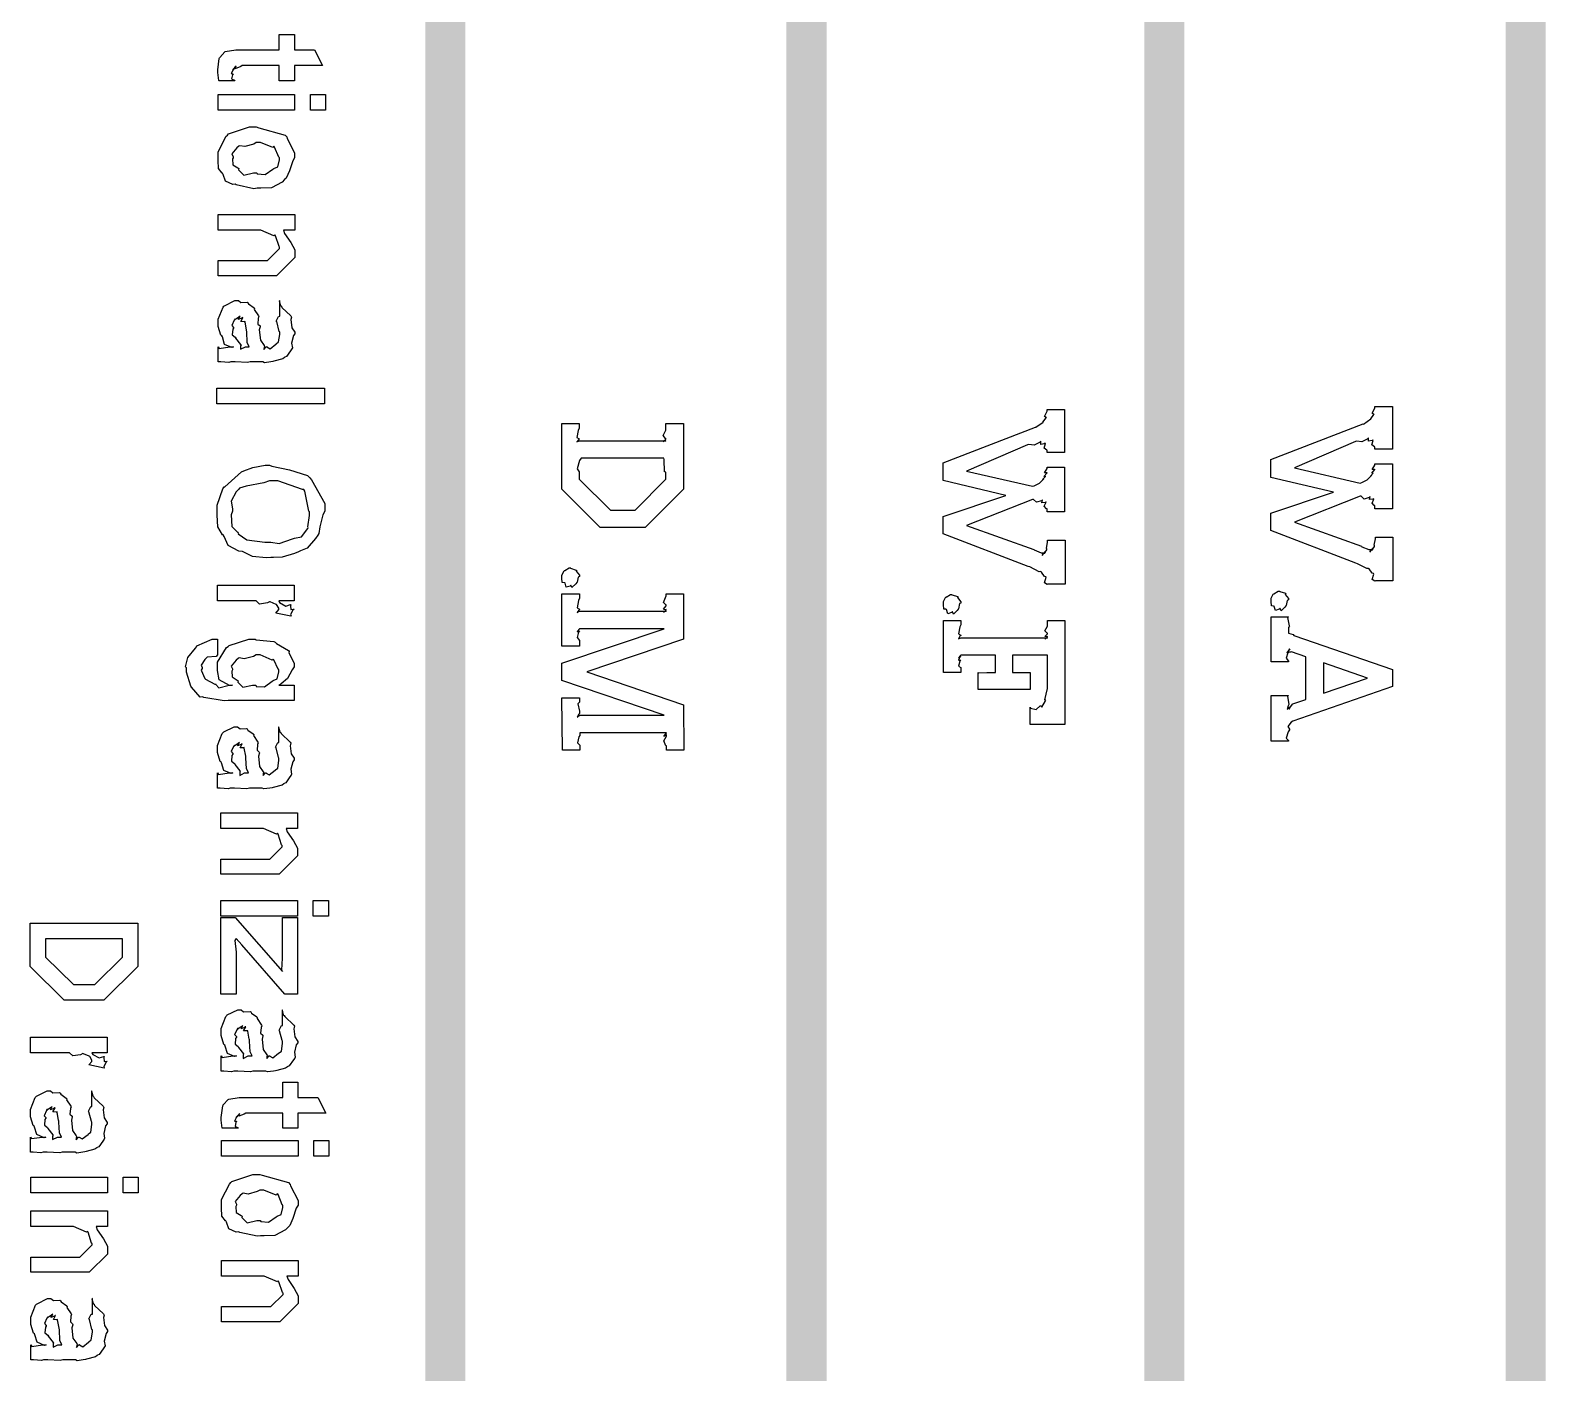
# Model space of a CAD drawing. Extents: x 0.1 to 11.6, y 0.3 to 16.3.
# Drawn here: x 2.942 to 3.697, y 1.949 to 2.618 of the extents above; entities that cross this region are included whole.
import ezdxf

# ---------------------------------------------------------------- set-up
doc = ezdxf.new("R2010")
doc.units = 0
doc.layers.get('0').update_dxf_attribs({"linetype": 'CONTINUOUS'})

msp = doc.modelspace()

# ---------------------------------------------------------------- linework, layer by layer
at = {"color": 0, "const_width": 0.02}
for points in [[(3.14833, 0.518338), (3.14833, 4.17665)], [(3.32835, 0.516656), (3.32835, 4.17665)], [(3.50667, 0.516656), (3.50667, 4.17665)], [(3.68668, 0.516656), (3.68668, 4.17665)]]:
    msp.add_lwpolyline(points, dxfattribs=at)
at = {"color": 0}
for points in [[(3.04351, 2.5925), (3.03569, 2.5925), (3.03554, 2.59261), (3.03504, 2.59663), (3.03504, 2.59793), (3.03504, 2.59793), (3.03575, 2.60368), (3.03592, 2.604), (3.03603, 2.60417), (3.03842, 2.60688), (3.03874, 2.60704), (3.03874, 2.60704), (3.04394, 2.60792), (3.04568, 2.60792), (3.06565, 2.60792), (3.06565, 2.6155), (3.07324, 2.6155), (3.07324, 2.60792), (3.08322, 2.60792), (3.08712, 2.6001), (3.07324, 2.6001), (3.07324, 2.5925), (3.06565, 2.5925), (3.06565, 2.6001), (3.04719, 2.6001), (3.04644, 2.59956), (3.04372, 2.59853), (3.04417, 2.59987), (3.04417, 2.59987), (3.04372, 2.59939), (3.04237, 2.59787), (3.04308, 2.59858), (3.04308, 2.59858), (3.04264, 2.59804), (3.04172, 2.59608), (3.04264, 2.59603), (3.04264, 2.59597), (3.04226, 2.59549), (3.04189, 2.59349), (3.04335, 2.59289), (3.04351, 2.5925)], [(3.0351, 2.58567), (3.07329, 2.58567), (3.07329, 2.57785), (3.0351, 2.57786), (3.0351, 2.58567)], [(3.08111, 2.58567), (3.08871, 2.58567), (3.08871, 2.57786), (3.08111, 2.57785), (3.08111, 2.58567)], [(3.05419, 2.56961), (3.05544, 2.56913), (3.06853, 2.56549), (3.06939, 2.56461), (3.0695, 2.56381), (3.07329, 2.55664), (3.07329, 2.55419), (3.07243, 2.55268), (3.07069, 2.54758), (3.06913, 2.54406), (3.06831, 2.54335), (3.06706, 2.54199), (3.06179, 2.53917), (3.05642, 2.53901), (3.05464, 2.53901), (3.053, 2.53874), (3.04422, 2.54064), (3.04357, 2.54096), (3.04243, 2.54085), (3.03885, 2.54253), (3.0376, 2.54579), (3.03728, 2.54639), (3.03717, 2.54639), (3.03537, 2.54878), (3.0351, 2.55285), (3.0351, 2.55419), (3.0351, 2.55701), (3.03907, 2.56478), (3.03988, 2.56549), (3.04031, 2.56603), (3.05072, 2.56961), (3.05419, 2.56961)], [(3.05419, 2.56179), (3.053, 2.56099), (3.0485, 2.55979), (3.04601, 2.56017), (3.04551, 2.55985), (3.04454, 2.55903), (3.04204, 2.5561), (3.04269, 2.55468), (3.04269, 2.55419), (3.04226, 2.5536), (3.04243, 2.55067), (3.04503, 2.54915), (3.04551, 2.54878), (3.04536, 2.54818), (3.0479, 2.54551), (3.05279, 2.5466), (3.05442, 2.5466), (3.05469, 2.54606), (3.05865, 2.54579), (3.06239, 2.54844), (3.06287, 2.54878), (3.06293, 2.54872), (3.06494, 2.54958), (3.06569, 2.55306), (3.06569, 2.55419), (3.06543, 2.55442), (3.06332, 2.55951), (3.06287, 2.55985), (3.06239, 2.55931), (3.05621, 2.56179), (3.05419, 2.56179)], [(3.03521, 2.52588), (3.0734, 2.52588), (3.0734, 2.51807), (3.06776, 2.51807), (3.06831, 2.51644), (3.0714, 2.51193), (3.0734, 2.50825), (3.0734, 2.507), (3.0734, 2.50439), (3.06429, 2.49528), (3.05821, 2.49528), (3.03521, 2.49528), (3.03521, 2.50288), (3.05647, 2.50288), (3.05974, 2.50288), (3.06581, 2.50894), (3.06581, 2.5096), (3.06554, 2.50987), (3.06381, 2.51525), (3.06342, 2.51568), (3.06299, 2.51525), (3.05647, 2.51807), (3.05431, 2.51807), (3.03521, 2.51807), (3.03521, 2.52588)], [(3.04286, 2.45996), (3.04199, 2.45964), (3.03836, 2.46115), (3.03728, 2.46489), (3.037, 2.46539), (3.03657, 2.46565), (3.03526, 2.47006), (3.03526, 2.47146), (3.03526, 2.47362), (3.0376, 2.47965), (3.03808, 2.48014), (3.03831, 2.48036), (3.04351, 2.48296), (3.04525, 2.48296), (3.04525, 2.48296), (3.04644, 2.48193), (3.04964, 2.4821), (3.05003, 2.48188), (3.05029, 2.48128), (3.05306, 2.47938), (3.05328, 2.47906), (3.05311, 2.47857), (3.05528, 2.47532), (3.05544, 2.47493), (3.05512, 2.47412), (3.0549, 2.47129), (3.05604, 2.47032), (3.0561, 2.46994), (3.05567, 2.46838), (3.05621, 2.46321), (3.05806, 2.4605), (3.05826, 2.45996), (3.05806, 2.45969), (3.05794, 2.4586), (3.05914, 2.45996), (3.05957, 2.45996), (3.05951, 2.4599), (3.06104, 2.45899), (3.06392, 2.46126), (3.06413, 2.46147), (3.06413, 2.46147), (3.06526, 2.4624), (3.06586, 2.46614), (3.06586, 2.46733), (3.0656, 2.46761), (3.0644, 2.47249), (3.06413, 2.47276), (3.06413, 2.47276), (3.06532, 2.4751), (3.06586, 2.47515), (3.06586, 2.48296), (3.0656, 2.48275), (3.06625, 2.48047), (3.06674, 2.48014), (3.06694, 2.47954), (3.0714, 2.47532), (3.07172, 2.47472), (3.0714, 2.47353), (3.07194, 2.46946), (3.07346, 2.46724), (3.07346, 2.46647), (3.07269, 2.46554), (3.07172, 2.46175), (3.07215, 2.45936), (3.07194, 2.45888), (3.07124, 2.45796), (3.06922, 2.45508), (3.06847, 2.45469), (3.06825, 2.45453), (3.06739, 2.45389), (3.06293, 2.45269), (3.06239, 2.45258), (3.06136, 2.45236), (3.05832, 2.45199), (3.05746, 2.45236), (3.05718, 2.45236), (3.05111, 2.45236), (3.04986, 2.4521), (3.04363, 2.45236), (3.04156, 2.45236), (3.04047, 2.4521), (3.03657, 2.45236), (3.03526, 2.45236), (3.03526, 2.45996), (3.03569, 2.45914), (3.04107, 2.45996), (3.04286, 2.45996)], [(3.05067, 2.45996), (3.05067, 2.45996), (3.04969, 2.46207), (3.04943, 2.46733), (3.04937, 2.46821), (3.04926, 2.46826), (3.04856, 2.47233), (3.0485, 2.47254), (3.04807, 2.47239), (3.04644, 2.47249), (3.04747, 2.47444), (3.04742, 2.4745), (3.04693, 2.47418), (3.04519, 2.47353), (3.04611, 2.47515), (3.04611, 2.47515), (3.04551, 2.47467), (3.04346, 2.47331), (3.04372, 2.47385), (3.04372, 2.47385), (3.04318, 2.47314), (3.04199, 2.4706), (3.04286, 2.46961), (3.04286, 2.46929), (3.04243, 2.46864), (3.04215, 2.46588), (3.04372, 2.46468), (3.04394, 2.46431), (3.04383, 2.46419), (3.04633, 2.46104), (3.04656, 2.46083), (3.04628, 2.46044), (3.04628, 2.45871), (3.04872, 2.45996), (3.04958, 2.45996), (3.05067, 2.45996)], [(3.03456, 2.43924), (3.08817, 2.43924), (3.08817, 2.43143), (3.03456, 2.43143), (3.03456, 2.43924)], [(3.45719, 2.34158), (3.44851, 2.34158), (3.44829, 2.34147), (3.44694, 2.34233), (3.44775, 2.34506), (3.44764, 2.34526), (3.44689, 2.34543), (3.44536, 2.34765), (3.44504, 2.34787), (3.44422, 2.34782), (3.43956, 2.35021), (3.43875, 2.35047), (3.39643, 2.36675), (3.39643, 2.37543), (3.42768, 2.38585), (3.39643, 2.39322), (3.39643, 2.40213), (3.44243, 2.41992), (3.4426, 2.41982), (3.44624, 2.42242), (3.44635, 2.42253), (3.44629, 2.42253), (3.44618, 2.42242), (3.44775, 2.42449), (3.44786, 2.42469), (3.44775, 2.42464), (3.44694, 2.42518), (3.44829, 2.42779), (3.44829, 2.4286), (3.45697, 2.4286), (3.45697, 2.40733), (3.44829, 2.40733), (3.44829, 2.40842), (3.44803, 2.40836), (3.44672, 2.40944), (3.44738, 2.41168), (3.44721, 2.41189), (3.44683, 2.41157), (3.44504, 2.41129), (3.44504, 2.41297), (3.44504, 2.41297), (3.44444, 2.41228), (3.44174, 2.41097), (3.43918, 2.41129), (3.43853, 2.41103), (3.40815, 2.398), (3.44092, 2.3904), (3.44179, 2.39063), (3.44439, 2.39193), (3.44439, 2.39193), (3.4464, 2.39393), (3.44656, 2.3941), (3.44646, 2.39404), (3.44601, 2.39378), (3.44738, 2.39529), (3.44743, 2.3954), (3.44726, 2.39535), (3.44667, 2.39529), (3.44819, 2.39719), (3.44829, 2.39735), (3.44808, 2.39719), (3.447, 2.39714), (3.44829, 2.39925), (3.44829, 2.39996), (3.45697, 2.39996), (3.45697, 2.37761), (3.44829, 2.37761), (3.44829, 2.37912), (3.44797, 2.37912), (3.44683, 2.38043), (3.44775, 2.38243), (3.44764, 2.3826), (3.44726, 2.38238), (3.44564, 2.38221), (3.4459, 2.38368), (3.4459, 2.38368), (3.44536, 2.38319), (3.44287, 2.38243), (3.4414, 2.3839), (3.44092, 2.3839), (3.40815, 2.37088), (3.44157, 2.35894), (3.44179, 2.35867), (3.44521, 2.35721), (3.44635, 2.35721), (3.44613, 2.35693), (3.44575, 2.3559), (3.44732, 2.35775), (3.44743, 2.35786), (3.44726, 2.35764), (3.44672, 2.35699), (3.44808, 2.35878), (3.44808, 2.35938), (3.44792, 2.35943), (3.44851, 2.36251), (3.44851, 2.3635), (3.45719, 2.3635), (3.45719, 2.34158)], [(3.6205, 2.34321), (3.61182, 2.34321), (3.6116, 2.3431), (3.61025, 2.34397), (3.61106, 2.34668), (3.61094, 2.3469), (3.61019, 2.34706), (3.60867, 2.34928), (3.60835, 2.3495), (3.60753, 2.34944), (3.60286, 2.35183), (3.60206, 2.35211), (3.55974, 2.36837), (3.55974, 2.37706), (3.59099, 2.38747), (3.55974, 2.39486), (3.55974, 2.40375), (3.60574, 2.42156), (3.6059, 2.42144), (3.60954, 2.42404), (3.60965, 2.42415), (3.6096, 2.42415), (3.60949, 2.42404), (3.61106, 2.42611), (3.61117, 2.42632), (3.61106, 2.42626), (3.61025, 2.42681), (3.6116, 2.42942), (3.6116, 2.43024), (3.62028, 2.43024), (3.62028, 2.40896), (3.6116, 2.40896), (3.6116, 2.41004), (3.61133, 2.40999), (3.61003, 2.41108), (3.61068, 2.41331), (3.61051, 2.41351), (3.61014, 2.41319), (3.60835, 2.41292), (3.60835, 2.41461), (3.60835, 2.41461), (3.60775, 2.4139), (3.60504, 2.4126), (3.60249, 2.41292), (3.60183, 2.41265), (3.57146, 2.39962), (3.60422, 2.39204), (3.60508, 2.39225), (3.60769, 2.39356), (3.60769, 2.39356), (3.60969, 2.39556), (3.60986, 2.39572), (3.60975, 2.39567), (3.60932, 2.3954), (3.61068, 2.39692), (3.61074, 2.39703), (3.61057, 2.39697), (3.60997, 2.39692), (3.61149, 2.39882), (3.6116, 2.39899), (3.61139, 2.39882), (3.61029, 2.39876), (3.6116, 2.40088), (3.6116, 2.40158), (3.62028, 2.40158), (3.62028, 2.37924), (3.6116, 2.37924), (3.6116, 2.38075), (3.61128, 2.38075), (3.61014, 2.38206), (3.61106, 2.38406), (3.61094, 2.38422), (3.61057, 2.384), (3.60894, 2.38385), (3.60921, 2.38531), (3.60921, 2.38531), (3.60867, 2.38482), (3.60618, 2.38406), (3.60471, 2.38553), (3.60422, 2.38553), (3.57146, 2.3725), (3.60487, 2.36057), (3.60508, 2.36029), (3.60851, 2.35883), (3.60965, 2.35883), (3.60943, 2.35856), (3.60906, 2.35753), (3.61062, 2.35938), (3.61074, 2.35949), (3.61057, 2.35926), (3.61003, 2.35861), (3.61139, 2.3604), (3.61139, 2.361), (3.61122, 2.36106), (3.61182, 2.36415), (3.61182, 2.36513), (3.6205, 2.36513), (3.6205, 2.34321)], [(3.20643, 2.42171), (3.21511, 2.42171), (3.21511, 2.41932), (3.21463, 2.41829), (3.21397, 2.41471), (3.21511, 2.41411), (3.21511, 2.4139), (3.21479, 2.41363), (3.21397, 2.41249), (3.21511, 2.41303), (3.21511, 2.41303), (3.25831, 2.41303), (3.25797, 2.41292), (3.257, 2.41271), (3.25831, 2.41396), (3.25831, 2.41433), (3.25808, 2.41428), (3.257, 2.41569), (3.25831, 2.41846), (3.25831, 2.41932), (3.25831, 2.42171), (3.26699, 2.42171), (3.26699, 2.40067), (3.26699, 2.38894), (3.24789, 2.36985), (3.23703, 2.36985), (3.22553, 2.36985), (3.20643, 2.38894), (3.20643, 2.39871), (3.20643, 2.42171)], [(3.21599, 2.40435), (3.21528, 2.40321), (3.21408, 2.39914), (3.21511, 2.39768), (3.21511, 2.39719), (3.21511, 2.39393), (3.23074, 2.37853), (3.23682, 2.37853), (3.24289, 2.37853), (3.25831, 2.39393), (3.25831, 2.3974), (3.2576, 2.39757), (3.25738, 2.40369), (3.25722, 2.40435), (3.21599, 2.40435)], [(3.06071, 2.40093), (3.06185, 2.40044), (3.07069, 2.3986), (3.07969, 2.39572), (3.08089, 2.39464), (3.08171, 2.39356), (3.08826, 2.38183), (3.08826, 2.37793), (3.0874, 2.37619), (3.08589, 2.37022), (3.08535, 2.36686), (3.08479, 2.366), (3.08365, 2.36431), (3.07958, 2.35965), (3.07622, 2.35824), (3.07525, 2.35775), (3.07324, 2.35693), (3.06711, 2.35504), (3.06278, 2.35493), (3.06136, 2.35493), (3.05908, 2.35482), (3.05231, 2.35547), (3.04829, 2.35747), (3.04725, 2.35796), (3.04542, 2.35801), (3.0401, 2.36083), (3.03825, 2.36535), (3.03771, 2.36621), (3.03733, 2.36615), (3.03504, 2.37022), (3.03467, 2.37603), (3.03467, 2.37793), (3.03467, 2.38097), (3.03754, 2.38921), (3.03814, 2.39008), (3.03847, 2.39019), (3.04688, 2.39768), (3.0479, 2.39811), (3.0479, 2.39811), (3.05246, 2.39985), (3.05865, 2.40093), (3.06071, 2.40093)], [(3.06071, 2.39312), (3.05789, 2.39219), (3.0491, 2.39051), (3.04579, 2.38954), (3.04531, 2.38878), (3.04411, 2.38764), (3.04167, 2.38292), (3.04226, 2.37918), (3.04226, 2.37793), (3.04172, 2.37625), (3.04204, 2.37044), (3.04476, 2.36762), (3.04531, 2.36686), (3.04519, 2.36669), (3.04949, 2.36367), (3.05838, 2.36253), (3.06136, 2.36253), (3.06136, 2.36253), (3.06565, 2.36187), (3.07226, 2.36415), (3.07329, 2.36447), (3.07329, 2.36447), (3.07671, 2.36529), (3.07992, 2.36931), (3.08003, 2.3699), (3.07981, 2.37022), (3.08068, 2.37588), (3.08068, 2.37771), (3.08029, 2.37793), (3.07829, 2.38803), (3.07785, 2.38878), (3.07726, 2.38883), (3.06483, 2.39312), (3.06071, 2.39312)], [(3.21517, 2.34543), (3.21457, 2.34517), (3.21408, 2.34261), (3.21386, 2.34239), (3.21338, 2.34174), (3.21149, 2.33994), (3.21099, 2.34108), (3.21083, 2.34108), (3.2105, 2.34071), (3.20865, 2.34011), (3.20801, 2.34218), (3.20779, 2.34239), (3.20774, 2.34233), (3.20665, 2.34239), (3.20649, 2.34467), (3.20649, 2.34543), (3.20649, 2.34619), (3.20757, 2.34825), (3.20779, 2.34847), (3.2079, 2.34836), (3.21007, 2.34976), (3.21083, 2.34978), (3.21078, 2.34956), (3.21365, 2.34868), (3.21386, 2.34847), (3.2136, 2.34814), (3.21517, 2.34614), (3.21517, 2.34543)], [(3.03478, 2.3411), (3.07297, 2.3411), (3.07297, 2.33328), (3.06538, 2.33328), (3.06575, 2.33246), (3.0689, 2.33072), (3.07124, 2.33149), (3.07146, 2.33132), (3.07124, 2.33089), (3.07146, 2.32899), (3.07297, 2.32915), (3.07297, 2.32915), (3.07243, 2.32861), (3.07124, 2.32644), (3.0715, 2.32579), (3.07146, 2.32568), (3.06386, 2.32721), (3.06386, 2.32721), (3.06538, 2.329), (3.06538, 2.32958), (3.06538, 2.32958), (3.06429, 2.33143), (3.06407, 2.33154), (3.06407, 2.33154), (3.06114, 2.33274), (3.06082, 2.33285), (3.05974, 2.33225), (3.05583, 2.33171), (3.05419, 2.33328), (3.05365, 2.33328), (3.03478, 2.33328), (3.03478, 2.3411)], [(3.20649, 2.30231), (3.25749, 2.31944), (3.21517, 2.31944), (3.21485, 2.31911), (3.21403, 2.31793), (3.21517, 2.31836), (3.21517, 2.31836), (3.21468, 2.31771), (3.21403, 2.315), (3.21517, 2.31347), (3.21517, 2.31293), (3.21517, 2.31076), (3.20649, 2.31076), (3.20649, 2.33681), (3.21517, 2.33681), (3.21517, 2.33464), (3.21468, 2.33356), (3.21403, 2.32986), (3.21517, 2.32921), (3.21517, 2.32899), (3.21485, 2.32872), (3.21403, 2.32758), (3.21517, 2.32813), (3.21517, 2.32813), (3.25836, 2.32813), (3.25803, 2.32801), (3.25706, 2.32775), (3.25836, 2.32872), (3.25836, 2.32899), (3.25808, 2.32889), (3.25706, 2.32921), (3.25836, 2.33083), (3.25836, 2.33137), (3.25819, 2.33132), (3.25706, 2.33257), (3.25836, 2.33578), (3.25836, 2.33681), (3.26704, 2.33681), (3.26704, 2.31424), (3.21886, 2.29796), (3.26704, 2.28147), (3.26725, 2.2589), (3.25857, 2.2589), (3.25857, 2.26107), (3.25819, 2.26107), (3.25726, 2.26351), (3.25857, 2.26594), (3.25857, 2.26671), (3.25831, 2.26644), (3.25726, 2.26574), (3.25857, 2.26758), (3.25857, 2.26758), (3.21539, 2.26758), (3.21539, 2.26758), (3.21539, 2.2666), (3.21539, 2.26628), (3.2149, 2.26546), (3.21425, 2.26253), (3.21539, 2.26144), (3.21539, 2.26107), (3.21539, 2.2589), (3.20671, 2.2589), (3.20649, 2.28494), (3.21517, 2.28494), (3.21517, 2.28276), (3.21446, 2.28206), (3.21517, 2.27838), (3.21517, 2.27713), (3.21485, 2.27675), (3.21403, 2.27528), (3.21517, 2.27626), (3.21517, 2.27626), (3.25749, 2.27626), (3.20649, 2.29363), (3.20649, 2.30231)], [(3.40522, 2.33219), (3.40462, 2.33192), (3.40414, 2.32937), (3.40392, 2.32915), (3.40343, 2.3285), (3.40153, 2.32671), (3.40104, 2.32785), (3.40088, 2.32785), (3.40056, 2.32747), (3.39871, 2.32688), (3.39806, 2.32894), (3.39785, 2.32915), (3.39779, 2.3291), (3.39671, 2.32915), (3.39654, 2.33143), (3.39654, 2.33219), (3.39654, 2.33296), (3.39762, 2.33501), (3.39785, 2.33524), (3.39794, 2.33512), (3.40013, 2.33653), (3.40088, 2.33653), (3.40082, 2.33632), (3.40369, 2.33544), (3.40392, 2.33524), (3.40365, 2.3349), (3.40522, 2.3329), (3.40522, 2.33219)], [(3.56853, 2.33382), (3.56793, 2.33356), (3.56743, 2.331), (3.56722, 2.33078), (3.56674, 2.33012), (3.56483, 2.32835), (3.56435, 2.32949), (3.56418, 2.32949), (3.56386, 2.3291), (3.56201, 2.3285), (3.56136, 2.33057), (3.56114, 2.33078), (3.56108, 2.33072), (3.56, 2.33078), (3.55985, 2.33306), (3.55985, 2.33382), (3.55985, 2.33458), (3.56093, 2.33664), (3.56114, 2.33686), (3.56125, 2.33675), (3.56342, 2.33817), (3.56418, 2.33817), (3.56413, 2.33794), (3.567, 2.33708), (3.56722, 2.33686), (3.56694, 2.33653), (3.56853, 2.33453), (3.56853, 2.33382)], [(3.4484, 2.30621), (3.43104, 2.30621), (3.43104, 2.29753), (3.43104, 2.29753), (3.43186, 2.29753), (3.43213, 2.29753), (3.43213, 2.29753), (3.43782, 2.29753), (3.43972, 2.29753), (3.43972, 2.28906), (3.4139, 2.28907), (3.4139, 2.29753), (3.41422, 2.29742), (3.41818, 2.29753), (3.41954, 2.29753), (3.41954, 2.29753), (3.42133, 2.29753), (3.42193, 2.29753), (3.42193, 2.29753), (3.42258, 2.29753), (3.42258, 2.29753), (3.42258, 2.30621), (3.40522, 2.30621), (3.40489, 2.30587), (3.40408, 2.30485), (3.40522, 2.30578), (3.40522, 2.30578), (3.40483, 2.30533), (3.40408, 2.30376), (3.40522, 2.30382), (3.40522, 2.30382), (3.40474, 2.30322), (3.40408, 2.30083), (3.40522, 2.30003), (3.40522, 2.29969), (3.40522, 2.29753), (3.39654, 2.29753), (3.39654, 2.32357), (3.40522, 2.32357), (3.40522, 2.3214), (3.40474, 2.32036), (3.40408, 2.31679), (3.40522, 2.31619), (3.40522, 2.31597), (3.40483, 2.31565), (3.40408, 2.3144), (3.40522, 2.31489), (3.40522, 2.31489), (3.4484, 2.31489), (3.44808, 2.31478), (3.4471, 2.3144), (3.4484, 2.31526), (3.4484, 2.31554), (3.44814, 2.31543), (3.4471, 2.31549), (3.4484, 2.31685), (3.4484, 2.31728), (3.44819, 2.31722), (3.4471, 2.31836), (3.4484, 2.32064), (3.4484, 2.3214), (3.4484, 2.32357), (3.45708, 2.32357), (3.45708, 2.27171), (3.43972, 2.27171), (3.43972, 2.28037), (3.43994, 2.27983), (3.44271, 2.27914), (3.44482, 2.28097), (3.44515, 2.28103), (3.4451, 2.28093), (3.44569, 2.28028), (3.44743, 2.28342), (3.44754, 2.28386), (3.4471, 2.28401), (3.4484, 2.28961), (3.4484, 2.29144), (3.4484, 2.30621)], [(3.57721, 2.28418), (3.57721, 2.30544), (3.57004, 2.30783), (3.56967, 2.30767), (3.56819, 2.30772), (3.56917, 2.30935), (3.56917, 2.30935), (3.56879, 2.30892), (3.56776, 2.30756), (3.56874, 2.30806), (3.56874, 2.30806), (3.56825, 2.3074), (3.56743, 2.30479), (3.56853, 2.30333), (3.56853, 2.30285), (3.55985, 2.30285), (3.55985, 2.32542), (3.56853, 2.32542), (3.56799, 2.32497), (3.56885, 2.32086), (3.56896, 2.32064), (3.56853, 2.31999), (3.56853, 2.31728), (3.57081, 2.31651), (3.57113, 2.31608), (3.62039, 2.29915), (3.62039, 2.29069), (3.57069, 2.27333), (3.56993, 2.27289), (3.56819, 2.27061), (3.56901, 2.26932), (3.56896, 2.26899), (3.56842, 2.26807), (3.56743, 2.26486), (3.56853, 2.26372), (3.56853, 2.26335), (3.55985, 2.26335), (3.55985, 2.28614), (3.56853, 2.28614), (3.56799, 2.2856), (3.56868, 2.28179), (3.56874, 2.28157), (3.56842, 2.28103), (3.56787, 2.27914), (3.56901, 2.28028), (3.56939, 2.28028), (3.56917, 2.28011), (3.56868, 2.2794), (3.57053, 2.28174), (3.57069, 2.28201), (3.57721, 2.28418)], [(3.03478, 2.31429), (3.03478, 2.30647), (3.03424, 2.30561), (3.02962, 2.30518), (3.02935, 2.30496), (3.0286, 2.30414), (3.02664, 2.30132), (3.02718, 2.30003), (3.02718, 2.29953), (3.02675, 2.29872), (3.0286, 2.29465), (3.02892, 2.29432), (3.02892, 2.29432), (3.03353, 2.29183), (3.03413, 2.29172), (3.03401, 2.29161), (3.03549, 2.28999), (3.04064, 2.29129), (3.04237, 2.29129), (3.04085, 2.29107), (3.03569, 2.29389), (3.03478, 2.29861), (3.03478, 2.30018), (3.03478, 2.30279), (3.03928, 2.31), (3.04021, 2.3106), (3.04069, 2.31104), (3.0504, 2.31429), (3.05365, 2.31429), (3.05414, 2.31381), (3.06287, 2.31304), (3.06364, 2.31278), (3.06429, 2.31213), (3.07015, 2.30854), (3.07058, 2.308), (3.07031, 2.30746), (3.07297, 2.30219), (3.07297, 2.3004), (3.0721, 2.29899), (3.06972, 2.29454), (3.06657, 2.29189), (3.06538, 2.29129), (3.07297, 2.29129), (3.07297, 2.28369), (3.04021, 2.28369), (3.03819, 2.28342), (3.028, 2.28515), (3.0274, 2.28543), (3.02621, 2.28532), (3.02186, 2.29025), (3.02154, 2.29085), (3.02154, 2.29085), (3.01938, 2.29769), (3.01938, 2.29997), (3.01882, 2.30046), (3.02001, 2.30512), (3.02382, 2.30974), (3.02436, 2.31039), (3.02453, 2.31087), (3.03217, 2.31429), (3.03478, 2.31429)], [(3.0541, 2.30647), (3.05285, 2.30561), (3.04812, 2.30447), (3.04563, 2.30485), (3.04519, 2.30453), (3.04422, 2.30371), (3.04172, 2.30078), (3.04237, 2.29937), (3.04237, 2.29889), (3.04194, 2.29829), (3.0421, 2.29536), (3.04471, 2.29383), (3.04519, 2.29346), (3.04503, 2.29286), (3.04742, 2.29021), (3.05225, 2.29129), (3.05387, 2.29129), (3.05419, 2.29069), (3.05826, 2.29053), (3.06207, 2.29329), (3.06256, 2.29368), (3.06261, 2.29363), (3.06461, 2.29443), (3.06538, 2.29796), (3.06538, 2.2991), (3.0651, 2.29921), (3.06299, 2.30399), (3.06256, 2.30431), (3.06207, 2.30382), (3.05604, 2.30647), (3.0541, 2.30647)], [(3.58589, 2.28722), (3.60781, 2.29482), (3.58589, 2.3024), (3.58589, 2.28722)], [(3.04249, 2.24756), (3.04161, 2.24724), (3.03797, 2.24875), (3.03689, 2.2525), (3.03662, 2.25299), (3.03618, 2.25325), (3.03489, 2.25765), (3.03489, 2.25906), (3.03489, 2.26124), (3.03722, 2.26725), (3.03771, 2.26774), (3.03792, 2.26796), (3.04312, 2.27056), (3.04486, 2.27056), (3.04486, 2.27056), (3.04606, 2.26953), (3.04926, 2.26969), (3.04964, 2.26947), (3.04992, 2.26887), (3.05268, 2.26699), (3.0529, 2.26665), (3.05274, 2.26617), (3.0549, 2.26292), (3.05507, 2.26253), (3.05474, 2.26172), (3.05453, 2.2589), (3.05567, 2.25792), (3.05572, 2.25754), (3.05528, 2.25597), (3.05583, 2.25082), (3.05767, 2.2481), (3.05789, 2.24756), (3.05767, 2.24729), (3.05757, 2.24621), (3.05875, 2.24756), (3.05919, 2.24756), (3.05914, 2.2475), (3.06065, 2.24658), (3.06353, 2.24886), (3.06375, 2.24908), (3.06375, 2.24908), (3.06489, 2.25), (3.06549, 2.25375), (3.06549, 2.25494), (3.06521, 2.25521), (3.06401, 2.2601), (3.06375, 2.26036), (3.06375, 2.26036), (3.06494, 2.26269), (3.06549, 2.26275), (3.06549, 2.27056), (3.06521, 2.27035), (3.06586, 2.26807), (3.06635, 2.26774), (3.06657, 2.26714), (3.07101, 2.26292), (3.07135, 2.26232), (3.07101, 2.26112), (3.07156, 2.25706), (3.07308, 2.25483), (3.07308, 2.25407), (3.07232, 2.25315), (3.07135, 2.24935), (3.07178, 2.24696), (3.07156, 2.24647), (3.07086, 2.24556), (3.06885, 2.24268), (3.06808, 2.24229), (3.06787, 2.24214), (3.067, 2.24149), (3.06256, 2.24029), (3.06201, 2.24018), (3.06099, 2.23996), (3.05794, 2.23958), (3.05707, 2.23996), (3.05681, 2.23996), (3.05072, 2.23996), (3.04947, 2.23969), (3.04324, 2.23996), (3.04118, 2.23996), (3.0401, 2.23969), (3.03618, 2.23996), (3.03489, 2.23996), (3.03489, 2.24756), (3.03532, 2.24675), (3.04069, 2.24756), (3.04249, 2.24756)], [(3.05029, 2.24756), (3.05029, 2.24756), (3.04932, 2.24968), (3.04904, 2.25493), (3.04899, 2.25581), (3.04889, 2.25586), (3.04818, 2.25993), (3.04812, 2.26015), (3.04769, 2.25999), (3.04606, 2.2601), (3.0471, 2.26204), (3.04704, 2.2621), (3.04656, 2.26178), (3.04482, 2.26112), (3.04574, 2.26275), (3.04574, 2.26275), (3.04514, 2.26226), (3.04308, 2.2609), (3.04335, 2.26144), (3.04335, 2.26144), (3.04281, 2.26074), (3.04161, 2.25819), (3.04249, 2.25722), (3.04249, 2.25689), (3.04204, 2.25624), (3.04178, 2.25347), (3.04335, 2.25228), (3.04357, 2.2519), (3.04346, 2.25179), (3.04596, 2.24864), (3.04617, 2.24843), (3.0459, 2.24804), (3.0459, 2.24631), (3.04833, 2.24756), (3.04921, 2.24756), (3.05029, 2.24756)], [(3.03646, 2.22765), (3.07465, 2.22765), (3.07465, 2.21983), (3.06901, 2.21983), (3.06956, 2.21821), (3.07264, 2.21371), (3.07465, 2.21001), (3.07465, 2.20876), (3.07465, 2.20617), (3.06554, 2.19706), (3.05946, 2.19706), (3.03646, 2.19706), (3.03646, 2.20464), (3.05772, 2.20464), (3.06099, 2.20464), (3.06706, 2.21072), (3.06706, 2.21137), (3.06679, 2.21164), (3.06506, 2.21701), (3.06467, 2.21744), (3.06424, 2.21701), (3.05772, 2.21983), (3.05556, 2.21983), (3.03646, 2.21983), (3.03646, 2.22765)], [(3.03657, 2.18397), (3.07476, 2.18397), (3.07476, 2.17617), (3.03657, 2.17617), (3.03657, 2.18397)], [(3.08257, 2.18397), (3.09017, 2.18397), (3.09017, 2.17617), (3.08257, 2.17617), (3.08257, 2.18397)], [(3.03657, 2.17546), (3.04372, 2.17546), (3.06717, 2.14854), (3.06689, 2.14931), (3.06717, 2.15528), (3.06717, 2.15722), (3.06717, 2.17546), (3.07476, 2.17546), (3.07476, 2.13726), (3.06847, 2.13726), (3.04699, 2.16179), (3.04417, 2.16504), (3.04351, 2.16401), (3.04417, 2.15815), (3.04417, 2.15614), (3.04417, 2.13726), (3.03657, 2.13726), (3.03657, 2.17546)], [(2.94157, 2.17264), (2.99517, 2.17264), (2.99517, 2.15657), (2.99517, 2.15115), (2.97825, 2.13422), (2.96869, 2.13422), (2.9585, 2.13422), (2.94157, 2.15115), (2.94157, 2.15593), (2.94157, 2.17264)], [(2.94917, 2.16482), (2.94917, 2.15614), (2.94917, 2.15571), (2.96306, 2.14203), (2.96869, 2.14204), (2.97368, 2.14203), (2.98757, 2.15571), (2.98757, 2.15636), (2.98757, 2.16482), (2.94917, 2.16482)], [(3.04426, 2.1065), (3.0434, 2.10618), (3.03976, 2.10769), (3.03868, 2.11143), (3.03842, 2.11193), (3.03797, 2.11219), (3.03668, 2.1166), (3.03668, 2.118), (3.03668, 2.12017), (3.03901, 2.12619), (3.0395, 2.12668), (3.03971, 2.1269), (3.04492, 2.1295), (3.04665, 2.1295), (3.04665, 2.1295), (3.04785, 2.12847), (3.05106, 2.12864), (3.05143, 2.12842), (3.05171, 2.12782), (3.05447, 2.12592), (3.05468, 2.1256), (3.05453, 2.12511), (3.05669, 2.12185), (3.05686, 2.12147), (3.05653, 2.12067), (3.05632, 2.11783), (3.05746, 2.11686), (3.05751, 2.11649), (3.05707, 2.1149), (3.05761, 2.10975), (3.05946, 2.10704), (3.05968, 2.1065), (3.05946, 2.10622), (3.05935, 2.10514), (3.06054, 2.1065), (3.06099, 2.1065), (3.06093, 2.10644), (3.06244, 2.10553), (3.06532, 2.10781), (3.06554, 2.10801), (3.06554, 2.10801), (3.06668, 2.10894), (3.06728, 2.11268), (3.06728, 2.11388), (3.067, 2.11415), (3.06581, 2.11903), (3.06554, 2.11931), (3.06554, 2.11931), (3.06674, 2.12164), (3.06728, 2.12169), (3.06728, 2.1295), (3.067, 2.12929), (3.06765, 2.12701), (3.06814, 2.12668), (3.06836, 2.12608), (3.07281, 2.12185), (3.07314, 2.12125), (3.07281, 2.12007), (3.07335, 2.116), (3.07488, 2.11376), (3.07488, 2.11301), (3.07411, 2.11208), (3.07314, 2.10829), (3.07357, 2.1059), (3.07335, 2.10542), (3.07264, 2.10449), (3.07064, 2.10161), (3.06988, 2.10124), (3.06967, 2.10107), (3.06879, 2.10043), (3.06435, 2.09924), (3.06381, 2.09912), (3.06278, 2.0989), (3.05974, 2.09853), (3.05886, 2.0989), (3.0586, 2.0989), (3.05251, 2.0989), (3.05126, 2.09864), (3.04503, 2.0989), (3.04297, 2.0989), (3.04189, 2.09864), (3.03797, 2.0989), (3.03668, 2.0989), (3.03668, 2.1065), (3.03711, 2.10568), (3.04249, 2.1065), (3.04426, 2.1065)], [(2.94168, 2.11589), (2.97987, 2.11589), (2.97987, 2.10807), (2.97228, 2.10807), (2.97265, 2.10726), (2.97581, 2.10553), (2.97814, 2.10628), (2.97835, 2.10613), (2.97814, 2.10568), (2.97835, 2.10379), (2.97987, 2.10394), (2.97987, 2.10394), (2.97933, 2.1034), (2.97814, 2.10124), (2.9784, 2.10058), (2.97835, 2.10047), (2.97076, 2.102), (2.97076, 2.102), (2.97228, 2.10379), (2.97228, 2.10439), (2.97228, 2.10439), (2.97119, 2.10622), (2.97097, 2.10633), (2.97097, 2.10633), (2.96804, 2.10753), (2.96772, 2.10764), (2.96664, 2.10704), (2.96272, 2.1065), (2.9611, 2.10807), (2.96056, 2.10807), (2.94168, 2.10807), (2.94168, 2.11589)], [(3.05208, 2.1065), (3.05208, 2.1065), (3.05111, 2.10861), (3.05083, 2.11388), (3.05078, 2.11475), (3.05067, 2.11481), (3.04997, 2.11888), (3.04992, 2.11908), (3.04949, 2.11893), (3.04785, 2.11903), (3.04889, 2.12099), (3.04883, 2.12104), (3.04833, 2.12071), (3.0466, 2.12007), (3.04753, 2.12169), (3.04753, 2.12169), (3.04693, 2.12119), (3.04486, 2.11985), (3.04514, 2.12039), (3.04514, 2.12039), (3.0446, 2.11968), (3.0434, 2.11714), (3.04428, 2.11615), (3.04426, 2.11583), (3.04383, 2.11518), (3.04357, 2.11242), (3.04514, 2.11122), (3.04536, 2.11083), (3.04525, 2.11074), (3.04775, 2.10758), (3.04796, 2.10736), (3.04769, 2.10699), (3.04769, 2.10525), (3.05012, 2.1065), (3.051, 2.1065), (3.05208, 2.1065)], [(3.04519, 2.07042), (3.03737, 2.07042), (3.03722, 2.07053), (3.03674, 2.07454), (3.03674, 2.07585), (3.03674, 2.07585), (3.03743, 2.0816), (3.0376, 2.08192), (3.03771, 2.08208), (3.0401, 2.08479), (3.04042, 2.08496), (3.04042, 2.08496), (3.04563, 2.08583), (3.04736, 2.08583), (3.06733, 2.08583), (3.06733, 2.09343), (3.07493, 2.09343), (3.07493, 2.08583), (3.0849, 2.08583), (3.08882, 2.07801), (3.07493, 2.07801), (3.07493, 2.07042), (3.06733, 2.07042), (3.06733, 2.07801), (3.04889, 2.07801), (3.04812, 2.07747), (3.04542, 2.07644), (3.04585, 2.07781), (3.04585, 2.07781), (3.04542, 2.07732), (3.04406, 2.07579), (3.04476, 2.0765), (3.04476, 2.0765), (3.04432, 2.07596), (3.0434, 2.074), (3.04432, 2.07394), (3.04432, 2.07389), (3.04394, 2.0734), (3.04357, 2.0714), (3.04503, 2.07081), (3.04519, 2.07042)], [(2.94928, 2.06608), (2.9484, 2.06575), (2.94476, 2.06728), (2.94368, 2.07101), (2.94342, 2.07151), (2.94299, 2.07178), (2.94168, 2.07617), (2.94168, 2.07758), (2.94168, 2.07975), (2.94401, 2.08578), (2.9445, 2.08626), (2.94472, 2.08649), (2.94993, 2.08908), (2.95167, 2.08908), (2.95167, 2.08908), (2.95285, 2.08806), (2.95606, 2.08822), (2.95643, 2.088), (2.95671, 2.0874), (2.95947, 2.0855), (2.95969, 2.08518), (2.95953, 2.08469), (2.96169, 2.08143), (2.96186, 2.08106), (2.96153, 2.08024), (2.96132, 2.07742), (2.96246, 2.07644), (2.96251, 2.07606), (2.96208, 2.07449), (2.96263, 2.06933), (2.96446, 2.06662), (2.96468, 2.06608), (2.96446, 2.06581), (2.96436, 2.06472), (2.96556, 2.06608), (2.96599, 2.06608), (2.96593, 2.06603), (2.96744, 2.06511), (2.97032, 2.06739), (2.97054, 2.0676), (2.97054, 2.0676), (2.97168, 2.06853), (2.97228, 2.07226), (2.97228, 2.07346), (2.972, 2.07374), (2.97081, 2.07861), (2.97054, 2.07889), (2.97054, 2.07889), (2.97174, 2.08122), (2.97228, 2.08128), (2.97228, 2.08908), (2.972, 2.08886), (2.97265, 2.08658), (2.97314, 2.08626), (2.97336, 2.08567), (2.97781, 2.08143), (2.97814, 2.08083), (2.97781, 2.07964), (2.97835, 2.07557), (2.97987, 2.07335), (2.97987, 2.0726), (2.97911, 2.07167), (2.97814, 2.06787), (2.97857, 2.06549), (2.97835, 2.065), (2.97765, 2.06407), (2.97564, 2.06119), (2.97487, 2.06082), (2.97467, 2.06065), (2.97379, 2.06), (2.96935, 2.05881), (2.96881, 2.05871), (2.96778, 2.05849), (2.96474, 2.05811), (2.96386, 2.05849), (2.9636, 2.05849), (2.95751, 2.05849), (2.95628, 2.05821), (2.95003, 2.05849), (2.94797, 2.05849), (2.94689, 2.05821), (2.94299, 2.05849), (2.94168, 2.05849), (2.94168, 2.06608), (2.94211, 2.06526), (2.94749, 2.06608), (2.94928, 2.06608)], [(2.95708, 2.06608), (2.95708, 2.06608), (2.95611, 2.06819), (2.95583, 2.07346), (2.95578, 2.07433), (2.95568, 2.07437), (2.95497, 2.07846), (2.95492, 2.07867), (2.95449, 2.0785), (2.95285, 2.07861), (2.95389, 2.08057), (2.95383, 2.08062), (2.95335, 2.08029), (2.95161, 2.07964), (2.95253, 2.08128), (2.95253, 2.08128), (2.95193, 2.08078), (2.94988, 2.07943), (2.95014, 2.07997), (2.95014, 2.07997), (2.9496, 2.07926), (2.9484, 2.07671), (2.94928, 2.07574), (2.94928, 2.07542), (2.94883, 2.07476), (2.94857, 2.072), (2.95014, 2.07081), (2.95036, 2.07042), (2.95025, 2.07032), (2.95275, 2.06717), (2.95296, 2.06694), (2.95269, 2.06657), (2.95269, 2.06483), (2.95514, 2.06608), (2.956, 2.06608), (2.95708, 2.06608)], [(3.03678, 2.06435), (3.07497, 2.06435), (3.07497, 2.05653), (3.03678, 2.05653), (3.03678, 2.06435)], [(3.08279, 2.06435), (3.09039, 2.06435), (3.09039, 2.05653), (3.08279, 2.05653), (3.08279, 2.06435)], [(3.05587, 2.04747), (3.05713, 2.04699), (3.07021, 2.04335), (3.07107, 2.04249), (3.07118, 2.04167), (3.07497, 2.0345), (3.07497, 2.03207), (3.07411, 2.03054), (3.07238, 2.02544), (3.07081, 2.02192), (3.06999, 2.02121), (3.06874, 2.01986), (3.06347, 2.01704), (3.05811, 2.01687), (3.05632, 2.01687), (3.05468, 2.0166), (3.0459, 2.0185), (3.04525, 2.01882), (3.04411, 2.01872), (3.04053, 2.0204), (3.03928, 2.02365), (3.03896, 2.02425), (3.03885, 2.02425), (3.03706, 2.02664), (3.03678, 2.03071), (3.03678, 2.03207), (3.03678, 2.03489), (3.04075, 2.04264), (3.04156, 2.04335), (3.04199, 2.04389), (3.0524, 2.04747), (3.05587, 2.04747)], [(2.94179, 2.04611), (2.97999, 2.04611), (2.97999, 2.03831), (2.94179, 2.03831), (2.94179, 2.04611)], [(2.98779, 2.04611), (2.99539, 2.04611), (2.99539, 2.03831), (2.98779, 2.03831), (2.98779, 2.04611)], [(3.05587, 2.03965), (3.05468, 2.03885), (3.05018, 2.03765), (3.04769, 2.03803), (3.04719, 2.03771), (3.04622, 2.03689), (3.04372, 2.03396), (3.04438, 2.03256), (3.04438, 2.03207), (3.04394, 2.03147), (3.04411, 2.02854), (3.04671, 2.02701), (3.04719, 2.02664), (3.04704, 2.02604), (3.04958, 2.02339), (3.05447, 2.02447), (3.0561, 2.02447), (3.05638, 2.02393), (3.06033, 2.02365), (3.06407, 2.02632), (3.06456, 2.02664), (3.06461, 2.02658), (3.06662, 2.02746), (3.06739, 2.03092), (3.06739, 2.03207), (3.06711, 2.03228), (3.065, 2.03737), (3.06456, 2.03771), (3.06407, 2.03717), (3.05789, 2.03965), (3.05587, 2.03965)], [(2.94179, 2.02924), (2.97999, 2.02924), (2.97999, 2.02143), (2.97433, 2.02143), (2.97487, 2.01981), (2.97797, 2.01531), (2.97999, 2.01161), (2.97999, 2.01036), (2.97999, 2.00776), (2.97086, 1.99864), (2.96479, 1.99864), (2.94179, 1.99864), (2.94179, 2.00624), (2.96306, 2.00624), (2.96631, 2.00624), (2.97239, 2.01232), (2.97239, 2.01297), (2.97211, 2.01324), (2.97038, 2.01861), (2.97, 2.01904), (2.96957, 2.01861), (2.96306, 2.02143), (2.96089, 2.02143), (2.94179, 2.02143), (2.94179, 2.02924)], [(3.03689, 2.00456), (3.07508, 2.00456), (3.07508, 1.99675), (3.06944, 1.99675), (3.06999, 1.99511), (3.07308, 1.99061), (3.07508, 1.98692), (3.07508, 1.98568), (3.07508, 1.98307), (3.06597, 1.97396), (3.05989, 1.97396), (3.03689, 1.97396), (3.03689, 1.98156), (3.05817, 1.98156), (3.06142, 1.98156), (3.06749, 1.98762), (3.06749, 1.98828), (3.06722, 1.98856), (3.06549, 1.99392), (3.0651, 1.99436), (3.06467, 1.99392), (3.05815, 1.99675), (3.05599, 1.99675), (3.03689, 1.99675), (3.03689, 2.00456)], [(2.94949, 1.96257), (2.94862, 1.96224), (2.94499, 1.96376), (2.9439, 1.9675), (2.94362, 1.96799), (2.94319, 1.96826), (2.94189, 1.97265), (2.94189, 1.97407), (2.94189, 1.97624), (2.94422, 1.98226), (2.94472, 1.98275), (2.94493, 1.98296), (2.95014, 1.98557), (2.95188, 1.98557), (2.95188, 1.98557), (2.95307, 1.98454), (2.95628, 1.98469), (2.95665, 1.98449), (2.95692, 1.98389), (2.95969, 1.98199), (2.9599, 1.98165), (2.95975, 1.98117), (2.96192, 1.97792), (2.96208, 1.97754), (2.96175, 1.97672), (2.96153, 1.9739), (2.96267, 1.97293), (2.96272, 1.97254), (2.96229, 1.97097), (2.96283, 1.96582), (2.96468, 1.96311), (2.9649, 1.96257), (2.96468, 1.96229), (2.96457, 1.96121), (2.96576, 1.96257), (2.96619, 1.96257), (2.96614, 1.96251), (2.96767, 1.96158), (2.97054, 1.96386), (2.97076, 1.96408), (2.97076, 1.96408), (2.9719, 1.965), (2.9725, 1.96875), (2.9725, 1.96994), (2.97222, 1.97021), (2.97103, 1.9751), (2.97076, 1.97538), (2.97076, 1.97538), (2.97194, 1.97771), (2.9725, 1.97775), (2.9725, 1.98557), (2.97222, 1.98535), (2.97287, 1.98307), (2.97336, 1.98275), (2.97358, 1.98215), (2.97803, 1.97792), (2.97835, 1.97732), (2.97803, 1.97613), (2.97857, 1.97206), (2.98008, 1.96983), (2.98008, 1.96907), (2.97933, 1.96815), (2.97835, 1.96435), (2.97879, 1.96197), (2.97857, 1.96149), (2.97786, 1.96056), (2.97586, 1.95768), (2.9751, 1.95731), (2.97487, 1.95714), (2.97401, 1.95649), (2.96957, 1.95529), (2.96903, 1.95518), (2.96799, 1.95497), (2.96496, 1.95458), (2.96408, 1.95497), (2.96382, 1.95497), (2.95774, 1.95497), (2.95649, 1.95469), (2.95025, 1.95497), (2.94819, 1.95497), (2.9471, 1.95469), (2.94319, 1.95497), (2.94189, 1.95497), (2.94189, 1.96257), (2.94233, 1.96175), (2.94769, 1.96257), (2.94949, 1.96257)], [(2.95731, 1.96257), (2.95731, 1.96257), (2.95632, 1.96468), (2.95606, 1.96994), (2.956, 1.97081), (2.95589, 1.97086), (2.95518, 1.97493), (2.95514, 1.97515), (2.95469, 1.97499), (2.95307, 1.9751), (2.9541, 1.97706), (2.95404, 1.9771), (2.95356, 1.97678), (2.95182, 1.97613), (2.95275, 1.97775), (2.95275, 1.97775), (2.95215, 1.97726), (2.95008, 1.97592), (2.95036, 1.97646), (2.95036, 1.97646), (2.94982, 1.97575), (2.94862, 1.97319), (2.94949, 1.97222), (2.94949, 1.97189), (2.94906, 1.97125), (2.94878, 1.96847), (2.95036, 1.96729), (2.95057, 1.9669), (2.95047, 1.96679), (2.95296, 1.96365), (2.95318, 1.96343), (2.9529, 1.96306), (2.9529, 1.96132), (2.95535, 1.96257), (2.95622, 1.96257), (2.95731, 1.96257)]]:
    msp.add_lwpolyline(points, close=True, dxfattribs=at)

doc.saveas('drawing.dxf')
